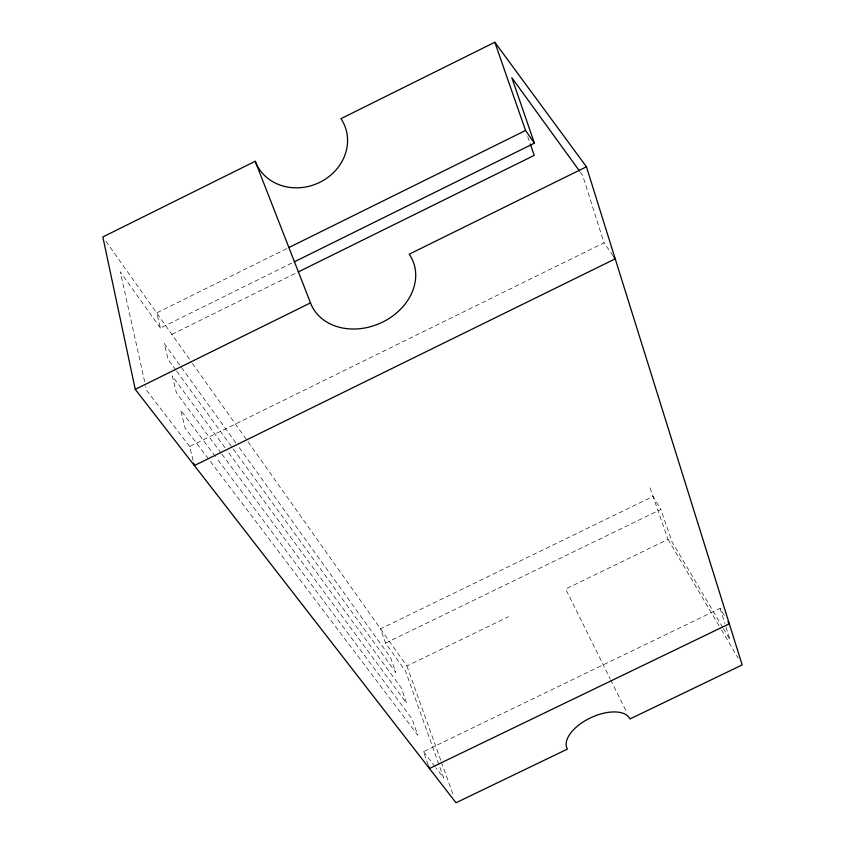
<?xml version="1.0" encoding="UTF-8"?>
<svg xmlns="http://www.w3.org/2000/svg" width="845" height="845" viewBox="0 0 845 845"><rect width="100%" height="100%" fill="white"/><g stroke="black" fill="none" stroke-linecap="round" stroke-linejoin="round"><path stroke-width="0.63" stroke-dasharray="4.22 3.17" d="M286.73 248.599L156.684 312.935L160.413 328.029L292.962 262.499M171.884 334.377L296.986 272.576M193.114 460.472L189.671 446.519L604.038 242.832L612.984 255.644M385.542 643.108L660.843 509.419L653.058 496.416L380.546 628.838L385.542 643.108L405.537 671.088L443.688 777.928L435.935 767.82M248.071 441.893L406.889 666.008L508.563 616.692M650.069 487.85L668.025 539.374L565.685 588.997L610.111 678.778M428.172 764.894L423.535 751.638L720.088 608.389L725.359 617.188M189.671 446.519L146.576 390.295L145.71 386.429M423.535 751.638L435.164 766.806M215.443 456.543L180.693 410.174L185.118 428.077L417.757 735.139L412.106 718.979L216.235 457.599M221.179 453.163L176.404 392.788L172.232 375.898L226.925 450.385M221.96 454.23L406.572 703.167L401.143 687.682L227.706 451.452M175.918 370.142L168.176 359.495L164.236 343.535L237.392 445.04M176.7 371.198L232.449 447.861M233.22 448.927L395.84 672.514L390.633 657.663L238.163 446.107M580.283 172.084L582.585 175.274L604.038 242.832M160.413 328.029L120.265 271.837L145.424 385.14M105.868 241.237L191.688 362.336M192.449 363.413L247.31 440.815M722.728 627.434L672.039 541.877L660.843 509.419M723.394 628.553L730.059 639.813L725.274 624.73M668.025 539.374L720.785 628.722M721.45 629.852L738.15 658.128M610.692 679.961L627.064 713.043M406.889 666.008L440.963 760.859M441.407 762.095L453.797 796.592M527.724 136.7L530.322 144.168M720.088 608.389L724.873 623.473"/><path stroke-width="1.27" d="M255.211 161.268L102.836 236.959L135.253 389.344L456.004 802.75L567.396 749.103A34.751 17.745 -25 0 1 590.275 717.975A34.751 17.745 -25 0 1 629.99 718.947L742.163 664.92L586.441 166.782L494.811 42.25L340.947 118.68A48.165 43.042 -22.8 0 1 319.928 182.256A48.165 43.042 -22.8 0 1 255.211 161.268L310.506 302.89A55.337 44.584 -23.6 0 0 382.679 322.061A55.337 44.584 -23.6 0 0 409.202 254.208L586.441 166.782M289.096 247.437L525.548 130.479L534.41 143.164L294.144 261.918M298.169 271.995L534.22 155.374L530.322 144.168M135.253 389.344L310.506 302.89M579.512 171.028L511.816 77.687L534.41 143.164M613.734 256.711L615.223 258.845L194.371 465.542L193.737 463.007M727.989 621.582L729.298 623.779L429.44 768.506L428.595 766.098M494.811 42.25L525.548 130.479"/></g></svg>
